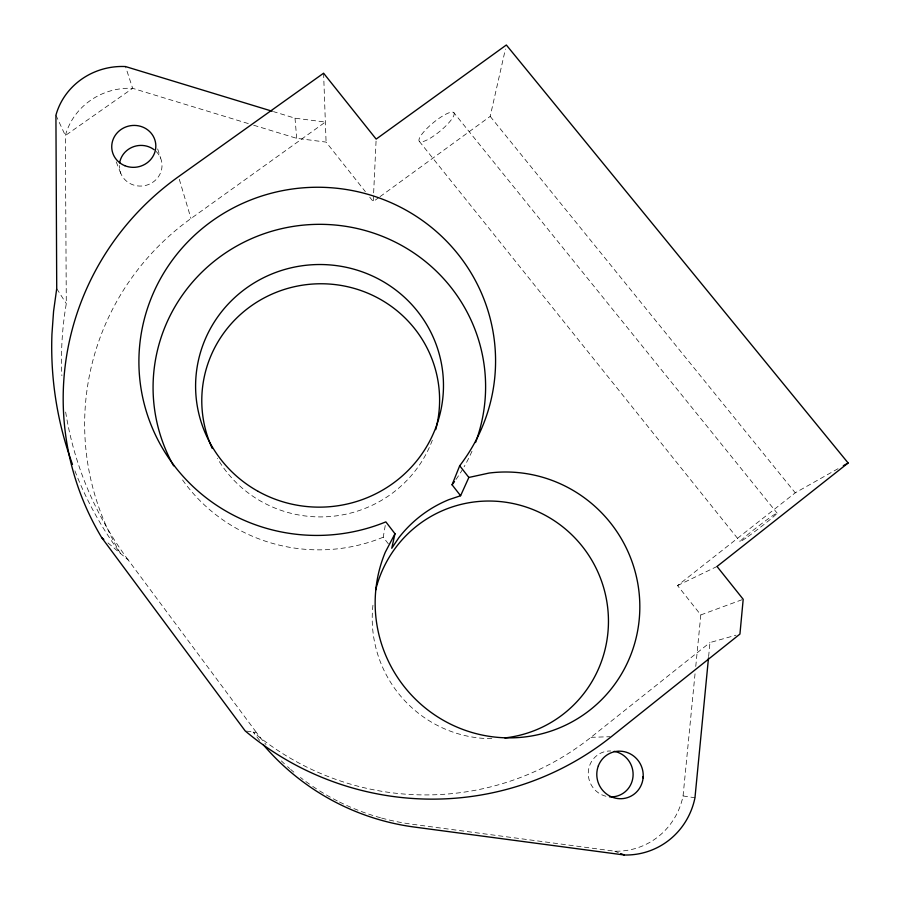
<?xml version="1.0" encoding="UTF-8"?>
<svg xmlns="http://www.w3.org/2000/svg" width="900" height="900" viewBox="0 0 900 900"><rect width="100%" height="100%" fill="white"/><g stroke="black" fill="none" stroke-linecap="round" stroke-linejoin="round"><path stroke-width="0.67" stroke-dasharray="4.5 3.38" d="M378.911 197.471L373.241 201.6L376.155 139.106M381.69 818.089A231.401 229.691 54.4 0 0 411.986 824.209L614.779 851.209A71.775 69.446 68.5 0 0 683.066 795.96L695.07 673.414M695.756 666.45L700.808 614.925L677.543 585.574L795.251 492.817L838.519 468.416M708.626 656.539L709.976 642.555L736.031 635.175M388.35 543.836L383.243 537.199L385.425 524.43M380.048 196.639L490.185 116.392L505.429 49.039M259.684 740.408A239.434 237.6 52.1 0 1 253.159 732.015A266.389 264.285 26.4 0 0 590.951 737.325L709.976 642.555M74.914 470.869A358.639 349.537 8.8 0 0 120.521 553.489A259.031 254.61 -0.7 0 1 190.98 218.52L325.361 122.062L295.009 118.181L273.488 111.623M677.543 585.574L717.019 566.471M700.808 614.925L743.197 599.288M590.951 737.325L609.964 736.717M253.676 125.224L296.707 138.341L326.081 142.099L365.377 191.689M246.51 731.092L256.399 732.465A231.401 229.691 54.4 0 0 266.006 744.525M683.066 795.96L694.969 797.76M248.299 123.581L132.649 88.324A65.014 61.639 -10.2 0 0 65.351 135.551L66.296 303.637A346.838 338.524 8.8 0 0 61.886 375.739M614.779 851.209L618.367 852.626M107.978 542.925L128.183 559.946L256.399 732.465M490.185 116.392L795.251 492.817M453.892 112.714A22.455 5.411 -39.6 0 1 430.74 137.88A22.455 5.411 -39.6 0 1 425.081 130.399A22.455 5.411 -39.6 0 1 453.892 112.714L777.094 513.101M419.332 141.379L740.115 541.553M369.743 197.19L373.241 201.6M56.723 288.63L66.296 303.637M55.924 115.222L65.351 135.551L132.649 88.324L125.516 66.555M116.212 161.854L120.769 173.329M157.68 148.939L160.594 158.085M179.291 179.28L190.98 218.52M295.009 118.181L296.707 138.341M323.595 73.215L326.081 142.099M380.452 817.74A231.401 229.691 54.4 0 1 338.423 801.472M337.275 800.887A231.401 229.691 54.4 0 1 317.666 789.626M316.485 788.861A231.401 229.691 54.4 0 1 311.805 785.745M309.488 784.148A231.401 229.691 54.4 0 1 300.442 777.465M293.884 772.166A231.401 229.691 54.4 0 1 290.678 769.433M289.62 768.51A231.401 229.691 54.4 0 1 287.516 766.643M284.411 763.796A231.401 229.691 54.4 0 1 281.363 760.894M128.183 559.946A346.838 338.524 8.8 0 1 65.216 409.207M605.959 796.252A23.062 22.331 68.3 0 1 588.386 770.951A23.062 22.331 68.3 0 1 610.762 750.971M156.15 151.47A21.364 20.306 -10 0 1 148.343 184.601A21.364 20.306 -10 0 1 119.374 165.532M432.315 440.235A118.924 116.573 -3.7 0 1 330.593 516.488A118.924 116.573 -3.7 0 1 217.417 458.381M491.805 738.664A119.25 117.686 58.2 0 1 373.252 602.73M471.994 451.226A166.286 162.754 -3.3 0 1 464.085 466.83M462.724 469.159A166.286 162.754 -3.3 0 1 455.299 480.454M383.243 537.199A166.286 162.754 -3.3 0 1 180.743 477.338M747.99 536.569A23.321 1.046 -37.6 0 0 777.038 513.315A23.321 1.046 -37.6 0 0 750.814 532.125A23.321 1.046 -37.6 0 0 747.99 536.569"/><path stroke-width="1.35" d="M708.491 657.934L694.969 797.76A74.351 71.876 68 0 1 624.33 855L414.281 827.044A239.434 237.6 52.1 0 1 263.093 744.502M394.988 533.734L391.748 548.269L398.734 537.863A124.38 122.692 56.6 0 1 448.796 499.691L460.598 495.731L468.855 477.461L489.071 473.051A133.594 131.67 54.1 0 1 639.731 611.854A133.594 131.67 54.1 0 1 479.126 734.377A133.594 131.67 54.1 0 1 385.279 552.24L394.988 533.734L385.853 521.876A178.346 174.083 -2.7 0 1 139.106 370.114A178.346 174.083 -2.7 0 1 369.709 194.839A178.346 174.083 -2.7 0 1 459.697 465.75L468.855 477.461M460.598 495.731L452.07 484.796L459.697 465.75M848.137 462.994L717.019 566.471L743.197 599.288L739.935 634.072L611.325 736.673A288.236 285.435 24 0 1 245.183 730.913L101.711 537.637A280.069 274.523 -0.1 0 1 178.515 176.659L323.595 73.215L376.155 139.106L506.34 45L848.137 462.994L843.322 465.705M272.149 111.218L125.516 66.555A67.196 63.551 -10 0 0 55.924 115.222L56.723 288.63L53.572 311.344L51.941 334.271A358.639 349.537 8.8 0 0 72.484 464.411M620.752 853.582L624.33 855M101.711 537.637L103.804 539.404M642.994 776.711L643.072 777.96M614.25 751.342A23.062 22.331 68.3 0 1 632.981 776.891A23.062 22.331 68.3 0 1 609.446 796.815M119.633 162.877A21.364 20.306 -10 0 1 154.102 149.704M212.243 448.436A118.924 116.573 -3.7 0 1 310.826 284.186A118.924 116.573 -3.7 0 1 435.713 429.615M375.649 590.029A119.25 117.686 58.2 0 1 504.495 502.065A119.25 117.686 58.2 0 1 608.456 621.09A119.25 117.686 58.2 0 1 504.821 737.921M173.621 465.829A166.286 162.754 -3.3 0 1 306.675 224.831A166.286 162.754 -3.3 0 1 475.526 442.53M454.511 481.556A166.286 162.754 -3.3 0 1 452.07 484.796M258.176 491.389A123.953 121.309 -3.3 0 0 443.475 384.84A123.953 121.309 -3.3 0 0 256.95 281.273A123.953 121.309 -3.3 0 0 258.176 491.389M598.342 765.889A23.884 23.107 67.9 0 0 623.61 798.514A23.884 23.107 67.9 0 0 638.066 760.433A23.884 23.107 67.9 0 0 598.342 765.889M124.841 165.701A22.084 20.936 -9.8 0 0 155.7 143.775A22.084 20.936 -9.8 0 0 120.78 129.668A22.084 20.936 -9.8 0 0 124.841 165.701"/></g></svg>
